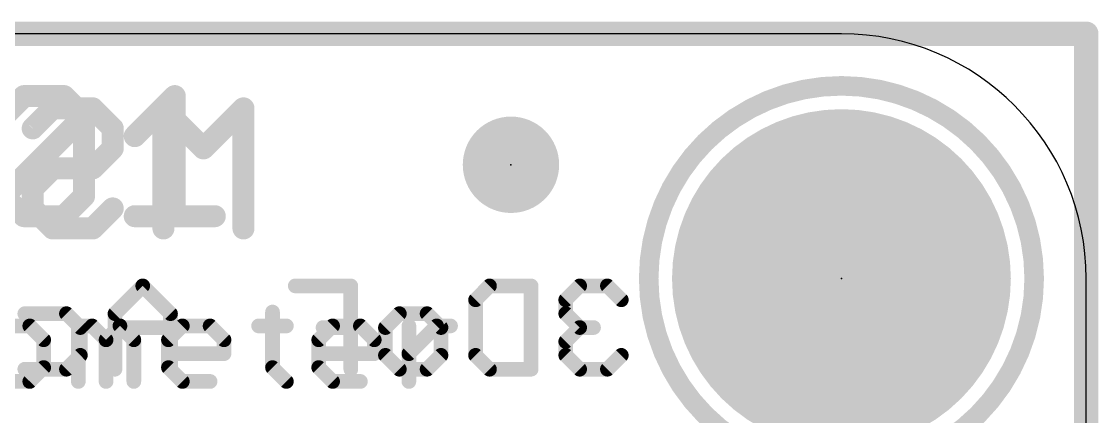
# Model space of a CAD drawing. Extents: x -0.1 to 25.5, y -0.1 to 17.9.
# Drawn here: x 14.35 to 25.53, y 13.81 to 17.91 of the extents above; entities that cross this region are included whole.
import ezdxf

# ---------------------------------------------------------------- set-up
doc = ezdxf.new("R2010")
doc.units = 0
for name, color, linetype in [('1', 12, 'CONTINUOUS'), ('16', 5, 'CONTINUOUS'), ('17', 110, 'CONTINUOUS'), ('20', 53, 'CONTINUOUS'), ('21', 40, 'CONTINUOUS'), ('22', 6, 'CONTINUOUS'), ('23', 40, 'CONTINUOUS')]:
    doc.layers.add(name, color=color, linetype=linetype)

# ---------------------------------------------------------------- blocks, each defined once
blk = doc.blocks.new('PIE')
at = {"const_width": 0.5}
blk.add_lwpolyline([(0, -0.25, 1), (0, 0.25, 1), (0, -0.25)], format="xyb", dxfattribs=at)
blk = doc.blocks.new('ROUNDP')
at = {"const_width": 0.5}
blk.add_lwpolyline([(0, -0.25, 1), (0, 0.25, 1), (0, -0.25)], format="xyb", dxfattribs=at)

msp = doc.modelspace()

# ---------------------------------------------------------------- linework, layer by layer
at = {"layer": '1', "const_width": 0.254}
for points in [[(0, 17.78), (25.4, 17.78)], [(25.4, 17.78), (25.4, 0)]]:
    msp.add_lwpolyline(points, dxfattribs=at)
at = {"layer": '1', "const_width": 0.127}
for points in [[(25.4635, 17.78, 1), (25.3365, 17.78)], [(25.4, 17.7165, 1), (25.4, 17.8435)]]:
    msp.add_lwpolyline(points, format="xyb", dxfattribs=at)
at = {"layer": '16', "const_width": 0.254}
for points in [[(0, 17.78), (25.4, 17.78)], [(25.4, 17.78), (25.4, 0)]]:
    msp.add_lwpolyline(points, dxfattribs=at)
at = {"layer": '16', "const_width": 0.127}
for points in [[(25.4635, 17.78, 1), (25.3365, 17.78)], [(25.4, 17.7165, 1), (25.4, 17.8435)]]:
    msp.add_lwpolyline(points, format="xyb", dxfattribs=at)
at = {"layer": '20'}
for p, q in [((22.86, 17.78), (2.54, 17.78)), ((25.4, 2.54), (25.4, 15.24))]:
    msp.add_line(p, q, dxfattribs=at)
msp.add_arc((22.86, 15.24), 2.54, 0, 90, dxfattribs=at)
at = {"layer": '21'}
for points, const_width in [([(22.86, 13.24, 1), (22.86, 17.24, 1), (22.86, 13.24)], 0.2032), ([(14.3784, 17.1905, 1), (14.3784, 17.0762)], 0.1143), ([(14.4188, 17.093, 1), (14.338, 17.1738)], 0.1143), ([(14.834, 17.1738, 1), (14.7532, 17.093)], 0.1143), ([(14.7936, 17.0762, 1), (14.7936, 17.1905)], 0.1143), ([(15.9997, 17.1334, 1), (15.8854, 17.1334)], 0.1143), ([(15.9829, 17.093, 1), (15.9021, 17.1738)], 0.1143), ([(15.0584, 16.9258, 1), (14.9441, 16.9258)], 0.1143), ([(15.0417, 16.8853, 1), (14.9608, 16.9662)], 0.1143), ([(14.9608, 16.8853, 1), (15.0417, 16.9662)], 0.1143), ([(15.4869, 16.7586, 1), (15.5677, 16.6777)], 0.1143), ([(15.0417, 16.0549, 1), (14.9608, 16.1357)], 0.1143), ([(14.9441, 16.0953, 1), (15.0584, 16.0953)], 0.1143), ([(14.3784, 15.9449, 1), (14.3784, 15.8306)], 0.1143), ([(14.338, 15.8473, 1), (14.4188, 15.9281)], 0.1143), ([(14.7532, 15.9281, 1), (14.834, 15.8473)], 0.1143), ([(14.7936, 15.8306, 1), (14.7936, 15.9449)], 0.1143), ([(15.5273, 15.9449, 1), (15.5273, 15.8306)], 0.1143), ([(16.3577, 15.8306, 1), (16.3577, 15.9449)], 0.1143), ([(15.8854, 15.8877, 1), (15.9997, 15.8877)], 0.1143), ([(16.9947, 14.8935, 1), (16.9185, 14.8935)], 0.0762), ([(14.4651, 14.7764, 1), (14.4112, 14.7225)], 0.0762), ([(14.4381, 14.7113, 1), (14.4381, 14.7875)], 0.0762), ([(14.9796, 14.7494, 1), (14.9034, 14.7494)], 0.0762), ([(14.9415, 14.7875, 1), (14.9415, 14.7113)], 0.0762), ([(15.1125, 14.7764, 1), (15.0586, 14.7225)], 0.0762), ([(15.0855, 14.7113, 1), (15.0855, 14.7875)], 0.0762), ([(15.4006, 14.7764, 1), (15.3467, 14.7225)], 0.0762), ([(15.4006, 14.7225, 1), (15.3467, 14.7764)], 0.0762), ([(16.021, 14.7875, 1), (16.021, 14.7113)], 0.0762), ([(16.048, 14.7225, 1), (15.9941, 14.7764)], 0.0762), ([(16.3361, 14.7764, 1), (16.2822, 14.7225)], 0.0762), ([(16.3092, 14.7113, 1), (16.3092, 14.7875)], 0.0762), ([(16.8125, 14.7875, 1), (16.8125, 14.7113)], 0.0762), ([(17.1006, 14.7113, 1), (17.1006, 14.7875)], 0.0762), ([(17.5802, 14.7875, 1), (17.5802, 14.7113)], 0.0762), ([(17.6072, 14.7225, 1), (17.5533, 14.7764)], 0.0762), ([(17.8953, 14.7764, 1), (17.8414, 14.7225)], 0.0762), ([(17.8684, 14.7113, 1), (17.8684, 14.7875)], 0.0762), ([(18.4098, 14.7494, 1), (18.3336, 14.7494)], 0.0762), ([(18.6598, 14.7875, 1), (18.6598, 14.7113)], 0.0762), ([(18.6868, 14.7225, 1), (18.6329, 14.7764)], 0.0762), ([(18.8039, 14.7113, 1), (18.8039, 14.7875)], 0.0762), ([(14.6203, 14.6054, 1), (14.5441, 14.6054)], 0.0762), ([(14.5552, 14.5784, 1), (14.6091, 14.6323)], 0.0762), ([(15.2026, 14.6323, 1), (15.2565, 14.5784)], 0.0762), ([(15.2677, 14.6054, 1), (15.1915, 14.6054)], 0.0762), ([(15.2026, 14.5784, 1), (15.2565, 14.6323)], 0.0762), ([(15.5558, 14.6054, 1), (15.4796, 14.6054)], 0.0762), ([(15.4908, 14.5784, 1), (15.5446, 14.6323)], 0.0762), ([(15.85, 14.6323, 1), (15.9039, 14.5784)], 0.0762), ([(15.9151, 14.6054, 1), (15.8389, 14.6054)], 0.0762), ([(16.4913, 14.6054, 1), (16.4151, 14.6054)], 0.0762), ([(16.4263, 14.5784, 1), (16.4802, 14.6323)], 0.0762), ([(17.4092, 14.6323, 1), (17.4631, 14.5784)], 0.0762), ([(17.4743, 14.6054, 1), (17.3981, 14.6054)], 0.0762), ([(18.0505, 14.6054, 1), (17.9743, 14.6054)], 0.0762), ([(17.9855, 14.5784, 1), (18.0394, 14.6323)], 0.0762), ([(15.877, 14.4994, 1), (15.877, 14.4232)], 0.0762), ([(16.4532, 14.4232, 1), (16.4532, 14.4994)], 0.0762), ([(17.4362, 14.4994, 1), (17.4362, 14.4232)], 0.0762), ([(18.0124, 14.4232, 1), (18.0124, 14.4994)], 0.0762), ([(16.4151, 14.4613, 1), (16.4913, 14.4613)], 0.0762), ([(17.9743, 14.4613, 1), (18.0505, 14.4613)], 0.0762), ([(18.3448, 14.4883, 1), (18.3986, 14.4344)], 0.0762), ([(14.5441, 14.3173, 1), (14.6203, 14.3173)], 0.0762), ([(14.6091, 14.2903, 1), (14.5552, 14.3442)], 0.0762), ([(15.9039, 14.3442, 1), (15.85, 14.2903)], 0.0762), ([(15.8389, 14.3173, 1), (15.9151, 14.3173)], 0.0762), ([(16.9835, 14.3442, 1), (16.9296, 14.2903)], 0.0762), ([(16.9185, 14.3173, 1), (16.9947, 14.3173)], 0.0762), ([(17.4631, 14.3442, 1), (17.4092, 14.2903)], 0.0762), ([(17.3981, 14.3173, 1), (17.4743, 14.3173)], 0.0762), ([(14.4112, 14.2001, 1), (14.4651, 14.1463)], 0.0762), ([(14.4381, 14.1351, 1), (14.4381, 14.2113)], 0.0762), ([(14.9034, 14.1732, 1), (14.9796, 14.1732)], 0.0762), ([(15.1915, 14.1732, 1), (15.2677, 14.1732)], 0.0762), ([(15.4796, 14.1732, 1), (15.5558, 14.1732)], 0.0762), ([(16.021, 14.2113, 1), (16.021, 14.1351)], 0.0762), ([(15.9941, 14.1463, 1), (16.048, 14.2001)], 0.0762), ([(16.3092, 14.1351, 1), (16.3092, 14.2113)], 0.0762), ([(17.0737, 14.1463, 1), (17.1276, 14.2001)], 0.0762), ([(17.5802, 14.2113, 1), (17.5802, 14.1351)], 0.0762), ([(17.5533, 14.1463, 1), (17.6072, 14.2001)], 0.0762), ([(17.8684, 14.1351, 1), (17.8684, 14.2113)], 0.0762), ([(18.3336, 14.1732, 1), (18.4098, 14.1732)], 0.0762)]:
    msp.add_lwpolyline(points, format="xyb", dxfattribs=dict(at, const_width=const_width))
for points, const_width in [([(14.1708, 16.9258), (14.3784, 17.1334)], 0.2286), ([(14.3784, 17.1334), (14.7936, 17.1334)], 0.2286), ([(14.7936, 17.1334), (15.0012, 16.9258)], 0.2286), ([(15.5273, 16.7181), (15.9425, 17.1334)], 0.2286), ([(15.9425, 17.1334), (15.9425, 15.8877)], 0.2286), ([(14.1708, 16.0953), (15.0012, 16.9258)], 0.2286), ([(15.0012, 16.9258), (15.0012, 16.0953)], 0.2286), ([(14.3784, 15.8877), (14.1708, 16.0953)], 0.2286), ([(15.0012, 16.0953), (14.7936, 15.8877)], 0.2286), ([(14.7936, 15.8877), (14.3784, 15.8877)], 0.2286), ([(15.5273, 15.8877), (16.3577, 15.8877)], 0.2286), ([(16.9566, 14.8935), (16.9566, 14.3173)], 0.1524), ([(14.4381, 14.7494), (14.15, 14.7494)], 0.1524), ([(14.5822, 14.6054), (14.4381, 14.7494)], 0.1524), ([(14.9415, 14.1732), (14.9415, 14.7494)], 0.1524), ([(14.9415, 14.7494), (15.0855, 14.7494)], 0.1524), ([(15.0855, 14.7494), (15.2296, 14.6054)], 0.1524), ([(15.2296, 14.6054), (15.3736, 14.7494)], 0.1524), ([(15.3736, 14.7494), (15.5177, 14.6054)], 0.1524), ([(15.877, 14.6054), (16.021, 14.7494)], 0.1524), ([(16.021, 14.7494), (16.3092, 14.7494)], 0.1524), ([(16.3092, 14.7494), (16.4532, 14.6054)], 0.1524), ([(16.8125, 14.7494), (17.1006, 14.7494)], 0.1524), ([(17.4362, 14.6054), (17.5802, 14.7494)], 0.1524), ([(17.5802, 14.7494), (17.8684, 14.7494)], 0.1524), ([(17.8684, 14.7494), (18.0124, 14.6054)], 0.1524), ([(18.3717, 14.1732), (18.3717, 14.7494)], 0.1524), ([(18.3717, 14.4613), (18.6598, 14.7494)], 0.1524), ([(18.6598, 14.7494), (18.8039, 14.7494)], 0.1524), ([(14.5822, 14.3173), (14.5822, 14.6054)], 0.1524), ([(15.2296, 14.6054), (15.2296, 14.1732)], 0.1524), ([(15.5177, 14.6054), (15.5177, 14.1732)], 0.1524), ([(15.877, 14.3173), (15.877, 14.6054)], 0.1524), ([(16.4532, 14.6054), (16.4532, 14.4613)], 0.1524), ([(17.4362, 14.3173), (17.4362, 14.6054)], 0.1524), ([(18.0124, 14.6054), (18.0124, 14.4613)], 0.1524), ([(16.4532, 14.4613), (15.877, 14.4613)], 0.1524), ([(18.0124, 14.4613), (17.4362, 14.4613)], 0.1524), ([(14.4381, 14.1732), (14.5822, 14.3173)], 0.1524), ([(16.021, 14.1732), (15.877, 14.3173)], 0.1524), ([(16.9566, 14.3173), (17.1006, 14.1732)], 0.1524), ([(17.5802, 14.1732), (17.4362, 14.3173)], 0.1524), ([(14.15, 14.1732), (14.4381, 14.1732)], 0.1524), ([(16.3092, 14.1732), (16.021, 14.1732)], 0.1524), ([(17.8684, 14.1732), (17.5802, 14.1732)], 0.1524)]:
    msp.add_lwpolyline(points, dxfattribs=dict(at, const_width=const_width))
at = {"layer": '22'}
for points, const_width in [([(14.4683, 16.7988), (14.6759, 17.0064)], 0.2286), ([(14.6759, 17.0064), (15.0911, 17.0064)], 0.2286), ([(15.0911, 17.0064), (15.2987, 16.7988)], 0.2286), ([(16.24, 16.5911), (15.8248, 17.0064)], 0.2286), ([(15.8248, 17.0064), (15.8248, 15.7607)], 0.2286), ([(16.6552, 17.0064), (16.24, 16.5911)], 0.2286), ([(16.6552, 15.7607), (16.6552, 17.0064)], 0.2286), ([(15.2987, 16.7988), (15.2987, 16.5911)], 0.2286), ([(15.2987, 16.5911), (15.0911, 16.3835)], 0.2286), ([(14.6759, 16.3835), (14.4683, 16.1759)], 0.2286), ([(15.0911, 16.3835), (14.6759, 16.3835)], 0.2286), ([(14.4683, 16.1759), (14.4683, 15.9683)], 0.2286), ([(14.4683, 15.9683), (14.6759, 15.7607)], 0.2286), ([(15.0911, 15.7607), (15.2987, 15.9683)], 0.2286), ([(14.6759, 15.7607), (15.0911, 15.7607)], 0.2286), ([(15.61, 15.1645), (15.3219, 14.8764)], 0.1524), ([(15.8981, 14.8764), (15.61, 15.1645)], 0.1524), ([(17.7692, 15.1645), (17.1929, 15.1645)], 0.1524), ([(17.7692, 14.3002), (17.7692, 15.1645)], 0.1524), ([(19.064, 15.0205), (19.208, 15.1645)], 0.1524), ([(19.208, 15.1645), (19.6402, 15.1645)], 0.1524), ([(19.6402, 15.1645), (19.6402, 14.3002)], 0.1524), ([(20.1435, 15.1645), (19.9995, 15.0205)], 0.1524), ([(20.4317, 15.1645), (20.1435, 15.1645)], 0.1524), ([(20.5757, 15.0205), (20.4317, 15.1645)], 0.1524), ([(19.064, 14.4443), (19.064, 15.0205)], 0.1524), ([(19.9995, 15.0205), (19.9995, 14.8764)], 0.1524), ([(14.3864, 14.8764), (14.8185, 14.8764)], 0.1524), ([(14.8185, 14.8764), (14.9626, 14.7324)], 0.1524), ([(15.3219, 14.8764), (15.3219, 14.3002)], 0.1524), ([(15.8981, 14.3002), (15.8981, 14.8764)], 0.1524), ([(18.1285, 14.7324), (18.2725, 14.8764)], 0.1524), ([(18.2725, 14.8764), (18.5606, 14.8764)], 0.1524), ([(18.5606, 14.8764), (18.7047, 14.7324)], 0.1524), ([(19.9995, 14.8764), (20.1435, 14.7324)], 0.1524), ([(14.9626, 14.7324), (14.9626, 14.4443)], 0.1524), ([(15.8981, 14.7324), (15.3219, 14.7324)], 0.1524), ([(17.7692, 14.7324), (17.481, 14.7324)], 0.1524), ([(18.1285, 14.4443), (18.1285, 14.7324)], 0.1524), ([(18.7047, 14.7324), (18.7047, 14.4443)], 0.1524), ([(20.1435, 14.7324), (19.9995, 14.5883)], 0.1524), ([(20.1435, 14.7324), (20.2876, 14.7324)], 0.1524), ([(19.9995, 14.5883), (19.9995, 14.4443)], 0.1524), ([(14.9626, 14.4443), (14.8185, 14.3002)], 0.1524), ([(18.2725, 14.3002), (18.1285, 14.4443)], 0.1524), ([(18.7047, 14.4443), (18.5606, 14.3002)], 0.1524), ([(19.208, 14.3002), (19.064, 14.4443)], 0.1524), ([(19.9995, 14.4443), (20.1435, 14.3002)], 0.1524), ([(20.4317, 14.3002), (20.5757, 14.4443)], 0.1524), ([(14.8185, 14.3002), (14.3864, 14.3002)], 0.1524), ([(18.5606, 14.3002), (18.2725, 14.3002)], 0.1524), ([(19.6402, 14.3002), (19.208, 14.3002)], 0.1524), ([(20.1435, 14.3002), (20.4317, 14.3002)], 0.1524)]:
    msp.add_lwpolyline(points, dxfattribs=dict(at, const_width=const_width))
for points, const_width in [([(14.6759, 17.0635, 1), (14.6759, 16.9492)], 0.1143), ([(14.7163, 16.966, 1), (14.6355, 17.0468)], 0.1143), ([(15.1315, 17.0468, 1), (15.0507, 16.966)], 0.1143), ([(15.0911, 16.9492, 1), (15.0911, 17.0635)], 0.1143), ([(15.8819, 17.0064, 1), (15.7676, 17.0064)], 0.1143), ([(15.8652, 17.0468, 1), (15.7844, 16.966)], 0.1143), ([(16.7124, 17.0064, 1), (16.5981, 17.0064)], 0.1143), ([(16.6956, 16.966, 1), (16.6148, 17.0468)], 0.1143), ([(14.4279, 16.8392, 1), (14.5087, 16.7583)], 0.1143), ([(15.3559, 16.7988, 1), (15.2416, 16.7988)], 0.1143), ([(15.2583, 16.7583, 1), (15.3391, 16.8392)], 0.1143), ([(15.3391, 16.5507, 1), (15.2583, 16.6316)], 0.1143), ([(16.1996, 16.6316, 1), (16.2804, 16.5507)], 0.1143), ([(16.1996, 16.5507, 1), (16.2804, 16.6316)], 0.1143), ([(15.2416, 16.5911, 1), (15.3559, 16.5911)], 0.1143), ([(14.6759, 16.4407, 1), (14.6759, 16.3264)], 0.1143), ([(14.7163, 16.3431, 1), (14.6355, 16.4239)], 0.1143), ([(15.0507, 16.4239, 1), (15.1315, 16.3431)], 0.1143), ([(15.0911, 16.3264, 1), (15.0911, 16.4407)], 0.1143), ([(14.5254, 16.1759, 1), (14.4111, 16.1759)], 0.1143), ([(14.4279, 16.2163, 1), (14.5087, 16.1355)], 0.1143), ([(14.4111, 15.9683, 1), (14.5254, 15.9683)], 0.1143), ([(14.5087, 16.0087, 1), (14.4279, 15.9279)], 0.1143), ([(15.3391, 15.9279, 1), (15.2583, 16.0087)], 0.1143), ([(14.6759, 15.8178, 1), (14.6759, 15.7035)], 0.1143), ([(15.0911, 15.7035, 1), (15.0911, 15.8178)], 0.1143), ([(14.6355, 15.7203, 1), (14.7163, 15.8011)], 0.1143), ([(15.0507, 15.8011, 1), (15.1315, 15.7203)], 0.1143), ([(15.7676, 15.7607, 1), (15.8819, 15.7607)], 0.1143), ([(16.5981, 15.7607, 1), (16.7124, 15.7607)], 0.1143), ([(15.637, 15.1915, 1), (15.5831, 15.1376)], 0.0762), ([(15.637, 15.1376, 1), (15.5831, 15.1915)], 0.0762), ([(17.1929, 15.2026, 1), (17.1929, 15.1264)], 0.0762), ([(17.8073, 15.1645, 1), (17.7311, 15.1645)], 0.0762), ([(17.7692, 15.1264, 1), (17.7692, 15.2026)], 0.0762), ([(19.208, 15.2026, 1), (19.208, 15.1264)], 0.0762), ([(19.235, 15.1376, 1), (19.1811, 15.1915)], 0.0762), ([(19.6783, 15.1645, 1), (19.6021, 15.1645)], 0.0762), ([(19.6402, 15.1264, 1), (19.6402, 15.2026)], 0.0762), ([(20.1435, 15.2026, 1), (20.1435, 15.1264)], 0.0762), ([(20.1705, 15.1376, 1), (20.1166, 15.1915)], 0.0762), ([(20.4586, 15.1915, 1), (20.4047, 15.1376)], 0.0762), ([(20.4317, 15.1264, 1), (20.4317, 15.2026)], 0.0762), ([(19.1021, 15.0205, 1), (19.0259, 15.0205)], 0.0762), ([(20.0376, 15.0205, 1), (19.9614, 15.0205)], 0.0762), ([(19.037, 15.0474, 1), (19.0909, 14.9935)], 0.0762), ([(19.9725, 15.0474, 1), (20.0264, 14.9935)], 0.0762), ([(20.5488, 14.9935, 1), (20.6027, 15.0474)], 0.0762), ([(14.3864, 14.9145, 1), (14.3864, 14.8383)], 0.0762), ([(14.8455, 14.9034, 1), (14.7916, 14.8495)], 0.0762), ([(14.8185, 14.8383, 1), (14.8185, 14.9145)], 0.0762), ([(15.36, 14.8764, 1), (15.2838, 14.8764)], 0.0762), ([(15.295, 14.9034, 1), (15.3488, 14.8495)], 0.0762), ([(15.9362, 14.8764, 1), (15.86, 14.8764)], 0.0762), ([(15.8712, 14.8495, 1), (15.9251, 14.9034)], 0.0762), ([(18.2725, 14.9145, 1), (18.2725, 14.8383)], 0.0762), ([(18.2995, 14.8495, 1), (18.2456, 14.9034)], 0.0762), ([(18.5876, 14.9034, 1), (18.5337, 14.8495)], 0.0762), ([(18.5606, 14.8383, 1), (18.5606, 14.9145)], 0.0762), ([(20.0264, 14.9034, 1), (19.9725, 14.8495)], 0.0762), ([(19.9614, 14.8764, 1), (20.0376, 14.8764)], 0.0762), ([(15.0007, 14.7324, 1), (14.9245, 14.7324)], 0.0762), ([(14.9357, 14.7054, 1), (14.9895, 14.7593)], 0.0762), ([(15.3219, 14.7705, 1), (15.3219, 14.6943)], 0.0762), ([(15.8981, 14.6943, 1), (15.8981, 14.7705)], 0.0762), ([(17.481, 14.7705, 1), (17.481, 14.6943)], 0.0762), ([(17.7692, 14.6943, 1), (17.7692, 14.7705)], 0.0762), ([(18.1015, 14.7593, 1), (18.1554, 14.7054)], 0.0762), ([(18.1666, 14.7324, 1), (18.0904, 14.7324)], 0.0762), ([(18.7428, 14.7324, 1), (18.6666, 14.7324)], 0.0762), ([(18.6777, 14.7054, 1), (18.7316, 14.7593)], 0.0762), ([(20.1435, 14.7705, 1), (20.1435, 14.6943)], 0.0762), ([(20.1705, 14.7054, 1), (20.1166, 14.7593)], 0.0762), ([(20.1166, 14.7054, 1), (20.1705, 14.7593)], 0.0762), ([(20.2876, 14.6943, 1), (20.2876, 14.7705)], 0.0762), ([(19.9725, 14.6153, 1), (20.0264, 14.5614)], 0.0762), ([(20.0376, 14.5883, 1), (19.9614, 14.5883)], 0.0762), ([(14.9245, 14.4443, 1), (15.0007, 14.4443)], 0.0762), ([(14.9895, 14.4173, 1), (14.9357, 14.4712)], 0.0762), ([(18.1554, 14.4712, 1), (18.1015, 14.4173)], 0.0762), ([(18.0904, 14.4443, 1), (18.1666, 14.4443)], 0.0762), ([(18.6666, 14.4443, 1), (18.7428, 14.4443)], 0.0762), ([(18.7316, 14.4173, 1), (18.6777, 14.4712)], 0.0762), ([(19.0909, 14.4712, 1), (19.037, 14.4173)], 0.0762), ([(19.0259, 14.4443, 1), (19.1021, 14.4443)], 0.0762), ([(20.0264, 14.4712, 1), (19.9725, 14.4173)], 0.0762), ([(19.9614, 14.4443, 1), (20.0376, 14.4443)], 0.0762), ([(20.6027, 14.4173, 1), (20.5488, 14.4712)], 0.0762), ([(14.3864, 14.3383, 1), (14.3864, 14.2621)], 0.0762), ([(14.7916, 14.3271, 1), (14.8455, 14.2733)], 0.0762), ([(14.8185, 14.2621, 1), (14.8185, 14.3383)], 0.0762), ([(15.2838, 14.3002, 1), (15.36, 14.3002)], 0.0762), ([(15.86, 14.3002, 1), (15.9362, 14.3002)], 0.0762), ([(17.7311, 14.3002, 1), (17.8073, 14.3002)], 0.0762), ([(18.2725, 14.3383, 1), (18.2725, 14.2621)], 0.0762), ([(18.2456, 14.2733, 1), (18.2995, 14.3271)], 0.0762), ([(18.5337, 14.3271, 1), (18.5876, 14.2733)], 0.0762), ([(18.5606, 14.2621, 1), (18.5606, 14.3383)], 0.0762), ([(19.208, 14.3383, 1), (19.208, 14.2621)], 0.0762), ([(19.1811, 14.2733, 1), (19.235, 14.3271)], 0.0762), ([(19.6021, 14.3002, 1), (19.6783, 14.3002)], 0.0762), ([(19.6402, 14.2621, 1), (19.6402, 14.3383)], 0.0762), ([(20.1435, 14.3383, 1), (20.1435, 14.2621)], 0.0762), ([(20.1166, 14.2733, 1), (20.1705, 14.3271)], 0.0762), ([(20.4047, 14.3271, 1), (20.4586, 14.2733)], 0.0762), ([(20.4317, 14.2621, 1), (20.4317, 14.3383)], 0.0762)]:
    msp.add_lwpolyline(points, format="xyb", dxfattribs=dict(at, const_width=const_width))
at = {"layer": '23'}
for p in [(19.431, 16.4211), (22.86, 15.24)]:
    msp.add_point(p, dxfattribs=at)

# ---------------------------------------------------------------- block references
at = {"layer": '1'}
msp.add_blockref('PIE', (19.431, 16.4211), dxfattribs=at)
at = {"layer": '17', "xscale": 3.516, "yscale": 3.516}
msp.add_blockref('ROUNDP', (22.86, 15.24), dxfattribs=at)
msp.add_blockref('ROUNDP', (22.86, 15.24), dxfattribs=at)

doc.saveas('drawing.dxf')
